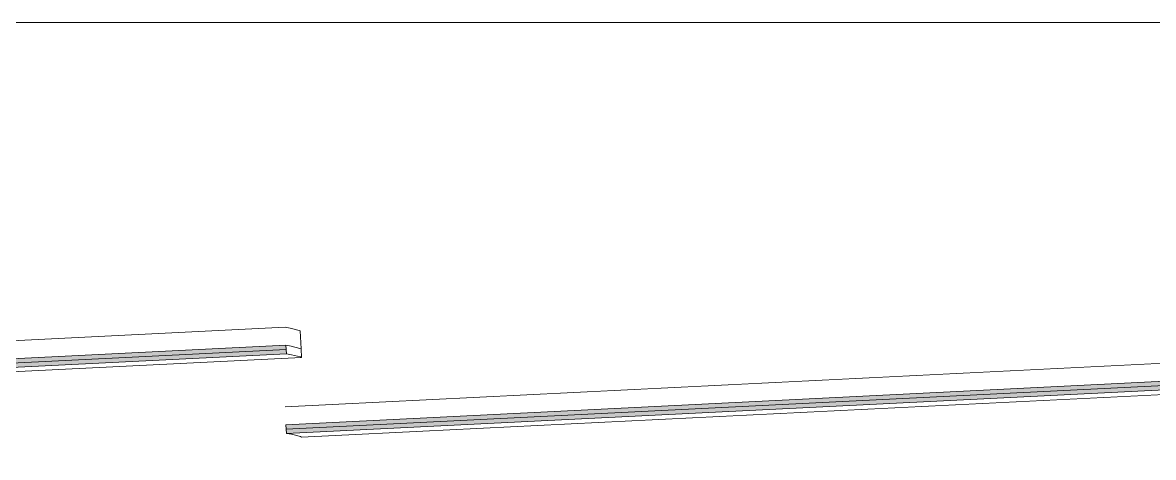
# Model space of a CAD drawing. Header units: millimetres. Extents: x -46169 to 247764, y -86316 to 18123.
# Drawn here: x 233686 to 236822, y -76135 to -74927 of the extents above; entities that cross this region are included whole.
import ezdxf

# ---------------------------------------------------------------- set-up
doc = ezdxf.new("R2010")
doc.units = ezdxf.units.MM
doc.header["$MEASUREMENT"] = 0
doc.linetypes.add('Wipeout_Contour', pattern=[1000, 0, -1000])
for name, color, linetype, lineweight in [('0_Pen_No__85', 8, 'Continuous', 20), ('New_A-20-M_Ceiling_Pen_No__192', 7, 'Continuous', 13), ('New_A-20-M_Ceiling_Pen_No__92', 8, 'Continuous', 13)]:
    doc.layers.add(name, color=color, linetype=linetype, lineweight=lineweight)
doc.layers.add('New_A-20-M_Ceiling', color=7, linetype='Continuous')
doc.layers.add('New_A-20-M_Ceiling_Pen_No__107', color=7, linetype='Continuous', lineweight=15, true_color=0xa6a6a6)

# ---------------------------------------------------------------- blocks, each defined once
blk = doc.blocks.new('Section Elem_115_5', base_point=(221877.1, -83027.5))
at = {"color": 254, "linetype": 'Wipeout_Contour', "lineweight": 0, "ltscale": 985627.213901}
blk.add_wipeout([(234456, -75783.6), (234453, -75782), (234455.5, -75832), (234458.5, -75833.5)], dxfattribs=at).dxf.layer = 'New_A-20-M_Ceiling'
at = {"color": 254, "linetype": 'Wipeout_Contour', "lineweight": 0, "ltscale": 985679.666954}
blk.add_wipeout([(234455.5, -75832), (234456.7, -75855.9), (234459.6, -75857.5), (234458.5, -75833.5)], dxfattribs=at).dxf.layer = 'New_A-20-M_Ceiling'
at = {"color": 254, "linetype": 'Wipeout_Contour', "lineweight": 0, "ltscale": 985569.635233}
blk.add_wipeout([(234428.2, -75775.8), (234430.7, -75825.7), (234455.5, -75832), (234453, -75782)], dxfattribs=at).dxf.layer = 'New_A-20-M_Ceiling'
at = {"layer": 'New_A-20-M_Ceiling_Pen_No__92', "linetype": 'Continuous'}
blk.add_line((234456, -75783.6), (234453, -75782), dxfattribs=at)
at = {"color": 254, "linetype": 'Wipeout_Contour', "lineweight": 0, "ltscale": 985622.088582}
blk.add_wipeout([(234455.5, -75832), (234430.7, -75825.7), (234431.9, -75849.7), (234456.7, -75855.9)], dxfattribs=at).dxf.layer = 'New_A-20-M_Ceiling'
at = {"color": 254, "linetype": 'Wipeout_Contour', "lineweight": 0, "ltscale": 985490.549815}
blk.add_wipeout([(234428.2, -75775.8), (234414.2, -75773.5), (234416.7, -75823.4), (234430.7, -75825.7)], dxfattribs=at).dxf.layer = 'New_A-20-M_Ceiling'
at = {"color": 254, "linetype": 'Wipeout_Contour', "lineweight": 0, "ltscale": 1709151.78488236}
blk.add_wipeout([(234418, -75847.4), (228813.5, -76125.4), (228846.7, -76129.7), (228871, -76134.8), (234459.6, -75857.5), (234456.7, -75855.9), (234431.9, -75849.7)], dxfattribs=at).dxf.layer = 'New_A-20-M_Ceiling'
at = {"layer": 'New_A-20-M_Ceiling_Pen_No__92', "linetype": 'Continuous'}
for p, q in [((234456, -75783.6), (234458.5, -75833.5)), ((234455.5, -75832), (234458.5, -75833.5)), ((234458.5, -75833.5), (234459.6, -75857.5)), ((234456.7, -75855.9), (234459.6, -75857.5))]:
    blk.add_line(p, q, dxfattribs=at)
at = {"color": 254, "linetype": 'Wipeout_Contour', "lineweight": 0, "ltscale": 985543.104504}
blk.add_wipeout([(234430.7, -75825.7), (234416.7, -75823.4), (234418, -75847.4), (234431.9, -75849.7)], dxfattribs=at).dxf.layer = 'New_A-20-M_Ceiling'
at = {"color": 254, "linetype": 'Wipeout_Contour', "lineweight": 0, "ltscale": 974984.672777}
blk.add_wipeout([(234414.2, -75773.5), (228809.7, -76051.5), (228812.3, -76101.4), (234416.7, -75823.4)], dxfattribs=at).dxf.layer = 'New_A-20-M_Ceiling'
at = {"layer": 'New_A-20-M_Ceiling_Pen_No__107', "linetype": 'Continuous'}
for points in [[(228812.3, -76101.4), (228812.9, -76113.4), (234417.4, -75835.4), (234416.7, -75823.4)], [(228812.9, -76113.4), (228813.5, -76125.4), (234418, -75847.4), (234417.4, -75835.4)]]:
    blk.add_hatch(color=256, dxfattribs=at).paths.add_polyline_path(points)
at = {"layer": 'New_A-20-M_Ceiling_Pen_No__192', "linetype": 'Continuous'}
for p, q in [((234414.2, -75773.5), (228809.7, -76051.5)), ((234416.7, -75823.4), (228812.3, -76101.4)), ((234417.4, -75835.4), (228812.9, -76113.4)), ((234418, -75847.4), (228813.5, -76125.4))]:
    blk.add_line(p, q, dxfattribs=at)
at = {"layer": 'New_A-20-M_Ceiling_Pen_No__192', "linetype": 'Continuous', "flags": 128}
blk.add_lwpolyline([(234416.7, -75823.4), (234417.4, -75835.4), (234418, -75847.4)], dxfattribs=at)
at = {"layer": 'New_A-20-M_Ceiling_Pen_No__92', "linetype": 'Continuous'}
for p, q in [((234428.2, -75775.8), (234414.2, -75773.5)), ((234453, -75782), (234428.2, -75775.8)), ((234416.7, -75823.4), (234430.7, -75825.7)), ((234418, -75847.4), (234431.9, -75849.7)), ((234430.7, -75825.7), (234455.5, -75832)), ((234431.9, -75849.7), (234456.7, -75855.9)), ((234459.6, -75857.5), (228871, -76134.8))]:
    blk.add_line(p, q, dxfattribs=at)
blk = doc.blocks.new('Section Elem_117_5', base_point=(221877.1, -83027.5))
at = {"color": 254, "linetype": 'Wipeout_Contour', "lineweight": 0, "ltscale": 5013665.899905038}
blk.add_wipeout([(240541.9, -75764.5), (234418, -76068.3), (234431.9, -76070.6), (234456.7, -76076.9), (234459.6, -76078.4), (240473.6, -75780), (240497.8, -75778.8), (240532.6, -75776.9), (240565.5, -75775.1), (234965.6, -76052.9), (237496.2, -75927.3), (240566.2, -75775), (240595.3, -75773.2), (240621.3, -75771.5), (240642.6, -75770), (240658.6, -75768.7), (240668.9, -75767.6), (240672.9, -75766.8), (240670.8, -75766.3), (240666.7, -75766.2)], dxfattribs=at).dxf.layer = 'New_A-20-M_Ceiling'
at = {"layer": 'New_A-20-M_Ceiling_Pen_No__92', "linetype": 'Continuous'}
for p, q in [((234431.9, -76070.6), (234418, -76068.3)), ((234456.7, -76076.9), (234431.9, -76070.6)), ((234459.6, -76078.4), (234456.7, -76076.9))]:
    blk.add_line(p, q, dxfattribs=at)
at = {"color": 254, "linetype": 'Wipeout_Contour', "lineweight": 0, "ltscale": 997216.305626}
blk.add_wipeout([(240537.9, -75690.6), (234414.2, -75994.4), (234416.7, -76044.4), (240540.6, -75740.6)], dxfattribs=at).dxf.layer = 'New_A-20-M_Ceiling'
at = {"layer": 'New_A-20-M_Ceiling_Pen_No__107', "linetype": 'Continuous'}
for points in [[(234416.7, -76044.4), (234417.4, -76056.3), (240541.2, -75752.5), (240540.6, -75740.6)], [(234417.4, -76056.3), (234418, -76068.3), (240541.9, -75764.5), (240541.2, -75752.5)]]:
    blk.add_hatch(color=256, dxfattribs=at).paths.add_polyline_path(points)
at = {"layer": 'New_A-20-M_Ceiling_Pen_No__192', "linetype": 'Continuous'}
for p, q in [((240537.9, -75690.6), (234414.2, -75994.4)), ((240540.6, -75740.6), (234416.7, -76044.4)), ((240541.2, -75752.5), (234417.4, -76056.3)), ((240541.9, -75764.5), (234418, -76068.3))]:
    blk.add_line(p, q, dxfattribs=at)
at = {"layer": 'New_A-20-M_Ceiling_Pen_No__192', "linetype": 'Continuous', "flags": 128}
blk.add_lwpolyline([(234416.7, -76044.4), (234417.4, -76056.3), (234418, -76068.3)], dxfattribs=at)
at = {"layer": 'New_A-20-M_Ceiling_Pen_No__92', "linetype": 'Continuous'}
blk.add_line((240473.6, -75780), (234459.6, -76078.4), dxfattribs=at)
blk = doc.blocks.new('I-04 Lecture Theatre Elevation_STORY_MARKER', base_point=(221877.1, -83027.5))
at = {"layer": '0_Pen_No__85', "linetype": 'Continuous'}
blk.add_line((222181.6, -74927.5), (243470, -74927.5), dxfattribs=at)

msp = doc.modelspace()

# ---------------------------------------------------------------- block references
at = {"layer": 'New_A-20-M_Ceiling'}
msp.add_blockref('Section Elem_115_5', (221877.1, -83027.5), dxfattribs=at)

# ---------------------------------------------------------------- next in the draw order: block references
msp.add_blockref('Section Elem_117_5', (221877.1, -83027.5), dxfattribs=at)

# ---------------------------------------------------------------- next in the draw order: block references
at = {"linetype": 'Continuous', "lineweight": 0}
msp.add_blockref('I-04 Lecture Theatre Elevation_STORY_MARKER', (221877.1, -83027.5), dxfattribs=at)

doc.saveas('drawing.dxf')
